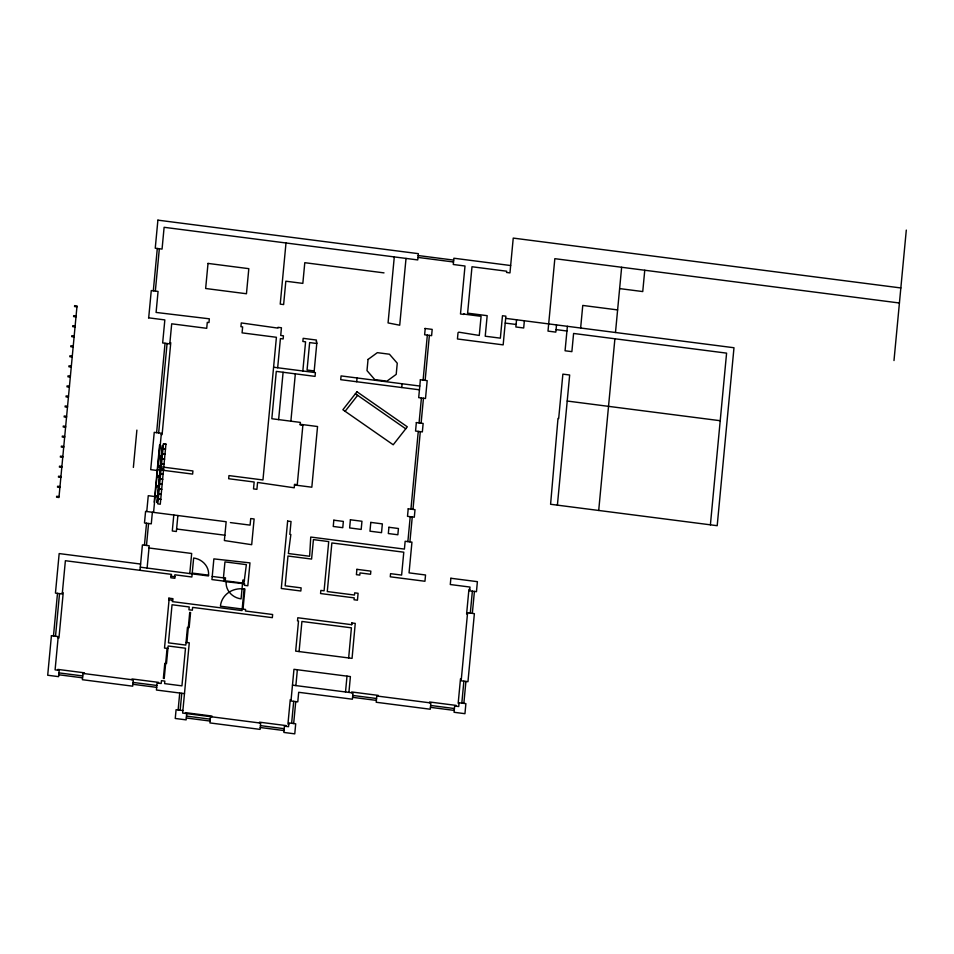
<?xml version="1.0" encoding="UTF-8"?>
<svg xmlns="http://www.w3.org/2000/svg" width="954" height="954" viewBox="0 0 954 954"><rect width="100%" height="100%" fill="white"/><g stroke="black" fill="none" stroke-linecap="round" stroke-linejoin="round"><path stroke-width="1.43" d="M348.663 657.95L351.406 627.827L301.917 621.459L299.079 651.558M351.692 624.691L351.847 622.974L355.246 623.403L352.062 658.379L295.68 651.129L298.519 621.018L297.505 620.887L297.803 617.751L351.692 624.691L351.847 622.962M53.472 635.996L57.49 593.352M55.511 636.258L59.53 593.615M57.812 670.197L57.884 669.41L84.405 672.82L84.334 673.607M133.369 467.424L136.887 430.099M148.693 317.837L151.269 290.553L158.066 291.423L156.086 312.435L209.331 318.815L208.974 322.571L207.28 322.357L206.72 328.319L171.696 323.811L169.8 343.881L162.657 342.963L164.839 319.912L148.514 317.813M153.308 290.815L157.303 248.481M155.347 291.077L159.342 248.744M140.011 570.313L142.408 544.913L149.206 545.795L147.107 568.059M146.761 511.523L148.264 495.686L157.434 496.867M131.938 679.737L132.01 678.95L158.531 682.36L158.447 683.147M144.448 545.175L146.522 523.233M156.611 432.639L165.042 343.273M146.487 545.438L148.562 523.496M158.65 432.901L167.081 343.535M152.378 512.238L151.281 523.841L144.483 522.971L145.58 511.368L226.158 521.731L224.381 540.548L251.689 544.698L254.122 518.976L250.723 518.547L250.091 525.129L230.379 522.589M154.19 502.162L159.568 445.089M153.57 512.393L159.914 445.124M158.233 466.494L161.369 433.259L154.238 432.341L150.708 469.654L157.517 470.525M156.909 502.508L162.287 445.435M157.243 502.555L162.633 445.482M173.795 514.993L172.292 530.984L176.371 531.509L177.873 515.518M169.073 599.768L164.517 648.064L167.916 648.493M171.291 576.252L171.47 574.368L65.385 560.713L62.248 593.96L55.451 593.09L59.172 553.57L140.608 564.052M167.069 648.386L164.231 678.497L163.372 678.377L164.792 663.328L166.497 663.543L168.154 645.989L185.493 648.219L181.94 685.854L164.601 683.613L164.839 681.108L161.441 680.667L161.178 683.493L157.088 682.969L156.432 690.028L184.48 693.63M172.471 600.197L172.34 601.616L242.042 610.584L244.081 588.94L244.928 589.047L243.031 609.117M174.689 576.681L174.868 574.797L191.861 576.991L193.65 558.018A16.504 15.061 17.3 0 1 208.556 575.167L208.485 575.954L140.31 567.189M189.786 573.545L191.671 553.475L149.003 547.99M178.124 709.955L179.722 693.021M180.163 710.217L181.761 693.284M186.889 642.531L189.727 612.42L190.573 612.528L189.154 627.577L187.461 627.362L185.791 645.083L168.453 642.853L172.042 604.753L189.214 606.959L188.94 609.785L192.35 610.214L192.613 607.4L272.343 617.655L272.641 614.519L245.44 611.013L245.583 609.451L220.422 606.207A22.002 20.082 17.3 0 1 244.081 588.94M185.362 713.425L185.434 712.638L211.955 716.049L211.883 716.836M186.722 713.604L186.137 719.876L175.25 718.469L176.085 709.693L182.882 710.563M223.439 577.874L224.953 561.882L246.37 564.637L243.89 583.681L244.57 583.765L244.415 585.339L247.813 585.768L249.972 562.884L213.875 558.877L211.931 579.567L223.82 581.105L224.118 577.969L212.217 576.431M210.524 716.669L209.928 722.929L260.084 729.381L260.68 723.108L182.643 713.079L189.274 642.829L186.042 642.412M223.486 581.058L225.156 581.594L225.514 577.826L223.785 577.921M244.522 580.592L242.853 580.056L241.076 598.873A16.504 15.061 17.3 0 1 226.181 581.725L226.253 580.938L242.566 583.037M244.224 583.729L226.181 581.725M285.997 242.984L280.226 304.123L283.624 304.564L285.83 281.203L302.835 283.386L304.791 262.696L384.009 272.88M277.674 367.755L280.416 338.587L283.147 338.944L283.433 335.808L280.714 335.45L281.442 327.771L278.043 327.329L277.972 328.116L241.29 322.929L240.933 326.685L242.638 326.912L242.077 332.863L276.41 337.287L262.958 479.969L228.96 475.593L228.662 478.729L254.158 482.008L253.514 488.913L256.912 489.342L257.568 482.45L294.226 487.792L294.547 484.346L297.266 484.692L302.871 425.269L300.152 424.924L300.391 422.407L271.83 418.734L276.29 371.392L315.058 376.377L315.416 372.609L274.275 367.314M278.628 419.617L283.099 372.263M259.488 722.965L259.56 722.178L286.081 725.589L286.009 726.376M290.875 421.191L295.335 373.837M302.835 370.987L305.578 341.83L302.859 341.472L303.157 338.336L316.418 340.041L316.239 341.926L316.919 342.021L314.057 372.43M291.626 723.287L293.701 701.333M295.871 685.592L297.362 669.756M293.665 723.549L295.74 701.595M356.713 381.731L357.058 377.963M345.515 691.972L347.006 676.136M348.914 692.413L350.404 676.577L293.963 669.314L290.982 700.987L297.779 701.858L298.685 692.294L352.408 699.21L352.992 692.938L292.473 685.151M351.632 692.759L351.704 691.972L378.225 695.383L378.154 696.17M394.288 256.912L388.063 322.917L399.714 325.219L406.022 258.415M401.753 387.527L402.111 383.758M425.222 328.498L424.625 334.771L431.602 335.665L432.186 329.392L424.876 328.45M407.871 541.61L410.22 516.686M410.935 509.162L418.269 431.387M419.068 422.92L421.418 397.985M423.099 380.109L427.344 335.116M409.91 541.872L412.259 516.949M412.975 509.424L420.309 431.649M421.108 423.182L423.457 398.247M425.138 380.372L429.383 335.379M463.942 313.794L463.882 314.426L460.484 313.985L465.003 266.011L453.281 264.496L453.865 258.224L510.652 265.534M429.491 702.776L429.574 701.989L456.095 705.4L456.012 706.187M461.808 703.122L463.882 681.168M470.298 613.124L472.373 591.17M463.847 703.384L465.922 681.43M472.337 613.386L474.412 591.432M516.543 319.769L515.864 326.983L523.686 327.985L524.366 320.771M556.504 324.909L555.812 332.123L548.001 331.11L554.834 258.677L899.419 303.002M567.38 326.304L565.066 350.774L571.875 351.644L573.592 333.459L726.59 353.135L710.396 524.831M557.398 505.143L569.669 375.005L562.872 374.135L558.686 418.508L558.007 418.412L550.589 504.272L717.193 525.702L733.984 347.745L505.668 318.374M580.64 328.009L582.763 305.435L617.62 309.919M598.707 510.462L614.901 338.765M615.485 332.493L621.638 267.275M644.761 270.244L642.746 291.566L619.635 288.597M893.993 360.552L906.3 230.093M345.121 411.293L357.643 395.314M900.838 287.953L513.24 238.095L509.961 272.904L506.562 272.462L506.669 271.21L471.991 266.75L467.615 313.162L487.172 315.667L485.228 336.213L500.361 338.157L502.472 315.738L505.87 316.179L503.163 344.871L457.443 338.98L458.027 332.719L458.767 332.171L479.278 335.45L481.078 316.323L463.918 314.104M418.162 255.541L453.699 260.108M417.983 257.413L453.52 261.992M505.226 323.072L516.102 324.467M556.051 329.607L566.938 331.014M76.94 306.866L74.555 306.556L74.65 305.614L77.024 305.924L58.957 497.523L56.572 497.213L56.668 496.271L59.041 496.581M316.776 343.512L309.645 342.581L307.057 370.021L314.188 370.939M76.081 315.953L73.696 315.643L73.613 316.585L75.986 316.895M75.127 325.994L72.754 325.684L72.659 326.626L75.044 326.936M169.919 342.629L170.766 342.736L162.108 434.619L161.25 434.511M74.185 336.023L71.8 335.713L71.717 336.655L74.102 336.965M567.213 401.038L720.21 420.714M419.796 386.036L341.079 375.912L340.721 379.68L419.438 389.804M73.243 346.063L70.858 345.753L70.775 346.696L73.148 347.006M72.289 356.092L69.916 355.782L69.821 356.724L72.206 357.034M71.347 366.133L68.962 365.823L68.879 366.765L71.264 367.075M70.405 376.162L68.02 375.852L67.937 376.794L70.31 377.104M69.451 386.203L67.078 385.893L66.983 386.835L69.368 387.145M300.212 424.291L317.551 426.521L311.827 487.208L294.488 484.978M68.509 396.232L66.124 395.922L66.041 396.864L68.414 397.174M67.567 406.273L65.182 405.963L65.087 406.905L67.472 407.215M66.613 416.302L64.24 415.992L64.145 416.934L66.53 417.244M65.671 426.343L63.286 426.033L63.202 426.975L65.576 427.285M163.492 443.682L165.948 444.004L160.272 504.213L157.804 503.891L163.468 443.92L165.924 444.23M163.015 448.702L165.483 449.012M64.717 436.372L62.344 436.061L62.248 437.004L64.633 437.314M162.991 448.94L165.459 449.251M162.538 453.722L165.006 454.032M162.514 453.949L164.982 454.271M158.936 455.475L161.309 455.785M158.841 456.417L161.226 456.727M162.061 458.731L164.529 459.053M162.049 458.969L164.505 459.291M63.775 446.412L61.39 446.102L61.306 447.044L63.691 447.354M161.596 463.751L164.064 464.073M161.572 463.99L164.04 464.3M157.982 465.504L160.367 465.814M157.899 466.446L192.923 470.954L192.625 474.09L157.601 469.583M161.119 468.772L163.587 469.082M62.833 456.441L60.448 456.131L60.364 457.073L62.737 457.383M161.095 469.01L163.563 469.32M160.642 473.792L163.11 474.102M160.63 474.019L163.086 474.341M157.04 475.545L159.425 475.855M156.957 476.487L159.33 476.797M160.177 478.801L162.633 479.123M61.879 466.482L59.506 466.172L59.41 467.114L61.795 467.424M160.153 479.039L162.621 479.361M159.7 483.821L162.168 484.143M159.676 484.06L162.144 484.37M156.098 485.574L158.471 485.884M156.003 486.516L158.388 486.826M159.223 488.842L161.691 489.152M159.211 489.08L161.667 489.39M60.937 476.511L58.552 476.201L58.468 477.143L60.853 477.453M158.758 493.862L161.214 494.172M158.734 494.089L161.202 494.41M155.144 495.615L157.529 495.925M158.281 498.87L160.749 499.192M59.995 486.552L57.61 486.242L57.526 487.184L59.899 487.494M158.257 499.109L160.725 499.431M176.597 529.005L224.882 535.218M469.762 589.572L468.915 589.453L466.613 613.923L467.46 614.03M192.231 573.068L208.556 575.167M62.368 592.708L63.214 592.816L58.957 637.976L58.111 637.856M461.342 678.938L460.484 678.831L458.182 703.289L459.029 703.396M352.753 695.442L376.556 698.507M430.624 705.459L454.414 708.524M352.575 697.326L376.377 700.391M430.445 707.343L454.247 710.408M291.101 699.735L290.255 699.628L287.941 724.086L288.788 724.193M58.933 672.88L82.736 675.945M133.059 682.42L156.861 685.473M58.754 674.764L82.557 677.829M132.88 684.292L156.683 687.357M186.483 716.108L210.285 719.173M260.442 725.624L284.244 728.689M186.304 717.992L210.107 721.057M260.263 727.508L284.065 730.561M355.401 393.763L405.736 428.799M51.421 635.734L47.7 675.241L58.576 676.648L59.172 670.376L55.093 669.851L58.23 636.604L51.421 635.734M82.974 673.441L82.378 679.701L132.701 686.176L133.298 679.904L82.974 673.441M157.899 220.147L155.252 248.219L162.061 249.089L164.112 227.302L417.745 259.929L418.341 253.657L157.899 220.147M168.882 598.158L168.727 599.72L172.805 600.245L172.96 598.683L168.882 598.158M170.945 576.204L170.802 577.766L174.88 578.291L175.023 576.729L170.945 576.204M208.02 263.411L205.647 288.502L246.454 293.749L248.815 268.67L208.02 263.411M287.643 521.075L281.287 588.487L300.832 591.003L301.13 587.867L285.151 585.816L287.965 556.027L311.588 559.068L313.425 539.618L328.725 541.586L324.086 590.824L320.854 590.407L320.556 593.543L354.22 597.872L354.041 599.756L357.44 600.197L358.096 593.293L354.685 592.851L354.483 595.046L327.282 591.552L331.873 542.945L403.781 552.199L401.622 575.083L390.568 573.664L390.269 576.8L424.947 581.26L425.544 574.988L409.051 572.865L411.949 542.134L405.152 541.264L404.413 549.099L310.742 537.054L309.621 556.265L288.37 553.535L290.851 534.49L289.837 534.359L291.042 521.504L287.643 521.075M284.471 726.173L283.887 732.445L294.762 733.853L295.704 723.812L288.907 722.941L288.549 726.698L284.471 726.173M333.84 520.192L333.244 526.465L342.772 527.681L343.357 521.409L333.84 520.192M350.392 519.775L349.629 527.932L361.184 529.422L361.96 521.266L350.392 519.775M368.041 359.455L366.992 370.617L374.803 379.609L386.907 381.171L396.208 374.373L397.258 363.212L389.447 354.22L377.343 352.658L368.041 359.455M356.903 569.335L356.402 574.666L359.801 575.107L360.016 572.913L370.557 574.26L370.844 571.136L356.903 569.335M370.796 522.398L369.973 531.187L381.528 532.666L382.363 523.889L370.796 522.398M388.922 527.276L388.326 533.548L397.854 534.765L398.438 528.504L388.922 527.276M376.794 695.991L376.198 702.263L430.266 709.227L430.85 702.955L376.794 695.991M408.217 508.804L407.501 516.329L414.298 517.211L415.014 509.686L408.217 508.804M416.349 422.574L415.55 431.041L422.348 431.912L423.147 423.445L416.349 422.574M420.38 379.764L418.699 397.639L425.496 398.51L427.189 380.634L420.38 379.764M450.872 578.255L450.288 584.528L470 587.056L469.654 590.824L476.451 591.695L477.394 581.666L450.872 578.255M454.653 706.008L454.068 712.28L464.944 713.687L465.886 703.647L459.089 702.776L458.731 706.532L454.653 706.008M467.579 612.778L461.164 680.822L467.961 681.693L474.376 613.649L467.579 612.778M356.963 391.76L342.88 409.743L393.215 444.779L407.31 426.808L356.963 391.76"/></g></svg>
